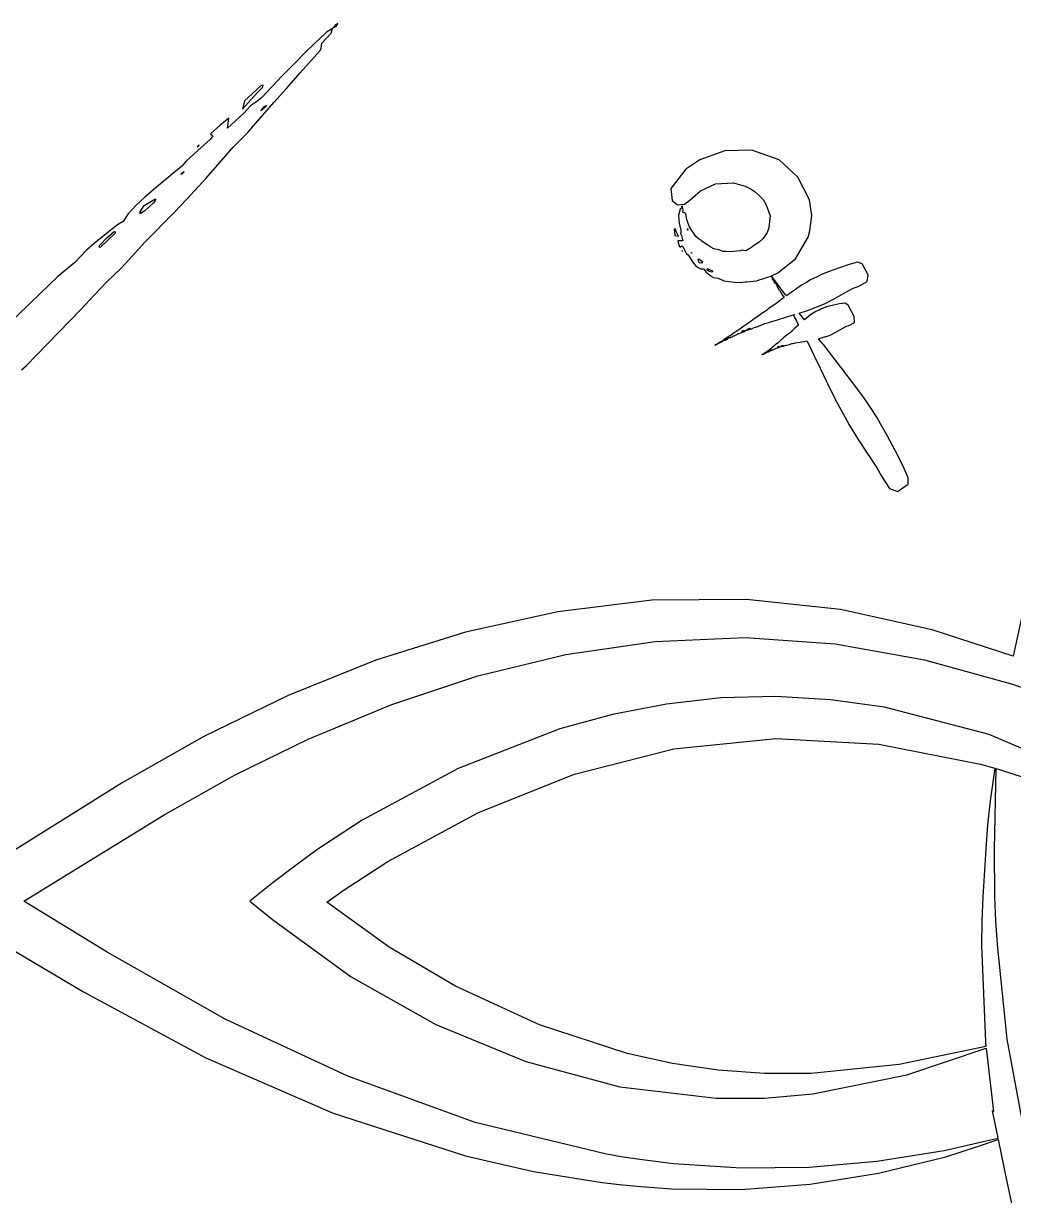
# Model space of a CAD drawing. Extents: x 0 to 792, y 0 to 189.
# Drawn here: x 636.73 to 672.67, y 83.75 to 126.31 of the extents above; entities that cross this region are included whole.
import ezdxf

# ---------------------------------------------------------------- set-up
doc = ezdxf.new("R2010")
doc.units = 0

msp = doc.modelspace()

# ---------------------------------------------------------------- linework, layer by layer
at = {"layer": 'Layer 1'}
for p, q in [((647.949179, 126.124076), (647.72354, 125.98791)), ((647.898116, 125.960463), (647.949179, 126.124076)), ((647.967, 126.138), (647.949034, 126.126872)), ((647.949034, 126.126872), (647.949652, 126.1244)), ((647.949652, 126.1244), (647.961768, 126.130005)), ((647.961768, 126.130005), (647.967, 126.138)), ((648.058454, 126.267242), (647.966754, 126.137505)), ((647.966754, 126.137505), (648.091671, 126.214656)), ((648.145, 126.312), (648.058454, 126.267242)), ((648.091671, 126.214656), (648.145, 126.312)), ((648.145, 126.312), (648.145, 126.312)), ((647.72354, 125.98791), (647.001537, 125.305678)), ((647.540555, 125.406402), (647.562438, 125.597379)), ((647.562438, 125.597379), (647.898116, 125.960463)), ((647.001537, 125.305678), (646.520092, 124.809814)), ((646.77969, 124.517858), (647.487802, 125.314909)), ((647.487802, 125.314909), (647.540555, 125.406402)), ((646.520092, 124.809814), (646.128932, 124.413927)), ((646.128932, 124.413927), (645.376144, 123.612261)), ((646.282415, 123.954484), (646.77969, 124.517858)), ((645.351037, 124.04508), (644.753906, 123.496045)), ((645.188, 123.765), (645.404323, 123.990927)), ((645.431399, 124.065357), (645.351037, 124.04508)), ((645.404323, 123.990927), (645.431399, 124.065357)), ((645.819599, 123.440069), (646.282415, 123.954484)), ((644.685535, 123.19742), (645.188, 123.765)), ((644.753906, 123.496045), (644.685535, 123.19742)), ((645.376144, 123.612261), (645.153431, 123.443123)), ((645.188, 123.765), (645.188, 123.765)), ((644.726097, 123.051854), (644.272848, 122.625798)), ((644.976958, 123.315861), (644.726097, 123.051854)), ((645.153431, 123.443123), (644.976958, 123.315861)), ((645.08379, 122.592161), (645.819599, 123.440069)), ((645.351942, 123.134564), (645.48, 123.299)), ((645.526683, 123.289112), (645.351942, 123.134564)), ((645.48, 123.299), (645.480114, 123.298674)), ((645.480114, 123.298674), (645.550257, 123.33148)), ((645.550257, 123.33148), (645.526683, 123.289112)), ((643.874117, 122.613262), (643.521833, 122.299056)), ((644.18383, 122.876033), (643.874117, 122.613262)), ((644.135076, 122.50924), (644.18383, 122.876033)), ((644.272848, 122.625798), (644.135076, 122.50924)), ((644.877892, 122.357414), (645.08379, 122.592161)), ((643.606976, 122.228007), (643.513135, 122.091841)), ((643.521833, 122.299056), (643.606976, 122.228007)), ((644.350137, 121.821898), (644.877892, 122.357414)), ((643.187434, 121.806074), (642.635557, 121.312186)), ((643.068745, 121.871903), (643.036854, 121.831681)), ((643.036854, 121.831681), (643.094427, 121.86737)), ((643.11, 121.901), (643.068745, 121.871903)), ((643.094427, 121.86737), (643.11, 121.901)), ((643.11, 121.901), (643.11, 121.901)), ((643.513135, 122.091841), (643.187434, 121.806074)), ((643.859503, 121.257203), (644.350137, 121.821898)), ((661.280677, 121.35644), (660.773597, 121.016436)), ((662.190321, 121.687955), (661.280677, 121.35644)), ((663.174429, 121.710787), (662.190321, 121.687955)), ((664.167238, 121.353062), (663.174429, 121.710787)), ((664.846812, 120.730661), (664.167238, 121.353062)), ((642.476971, 121.124997), (641.637595, 120.42562)), ((642.462897, 120.84951), (642.549, 120.933)), ((642.554977, 120.912804), (642.46636, 120.829473)), ((642.635557, 121.312186), (642.476971, 121.124997)), ((642.549, 120.933), (642.554977, 120.912804)), ((643.363303, 120.690944), (643.859503, 121.257203)), ((660.773597, 121.016436), (660.23742, 120.312857)), ((642.46636, 120.829473), (642.462897, 120.84951)), ((642.646784, 119.919045), (643.235668, 120.552633)), ((643.235668, 120.552633), (643.363303, 120.690944)), ((661.303391, 120.238038), (661.849911, 120.489681)), ((661.849911, 120.489681), (662.509848, 120.517788)), ((662.509848, 120.517788), (662.926425, 120.405032)), ((665.260238, 119.907082), (664.846812, 120.730661)), ((641.637595, 120.42562), (641.138017, 120.00212)), ((660.23742, 120.312857), (660.275337, 119.878311)), ((660.925967, 119.890947), (661.303391, 120.238038)), ((662.926425, 120.405032), (663.153134, 120.288071)), ((663.153134, 120.288071), (663.288228, 120.196495)), ((663.288228, 120.196495), (663.408034, 120.093382)), ((663.408034, 120.093382), (663.577748, 119.91526)), ((640.825377, 119.710994), (640.538786, 119.399511)), ((641.138017, 120.00212), (640.825377, 119.710994)), ((640.96726, 119.4702), (641.119705, 119.695963)), ((641.119705, 119.695963), (641.502116, 119.931861)), ((641.449157, 119.794544), (641.140271, 119.510259)), ((641.531789, 119.926011), (641.449157, 119.794544)), ((641.502116, 119.931861), (641.531789, 119.926011)), ((642.211166, 119.464306), (642.646784, 119.919045)), ((660.275337, 119.878311), (660.476828, 119.728477)), ((660.476828, 119.728477), (660.727, 119.75)), ((660.629595, 119.616874), (660.570003, 119.570965)), ((660.648, 119.675), (660.621954, 119.660657)), ((660.621954, 119.660657), (660.63337, 119.620929)), ((660.633, 119.621), (660.628383, 119.617455)), ((660.628383, 119.617455), (660.629907, 119.616795)), ((660.679918, 119.570223), (660.629595, 119.616874)), ((660.629907, 119.616795), (660.633906, 119.618691)), ((660.633906, 119.618691), (660.633, 119.621)), ((660.63337, 119.620929), (660.66506, 119.645482)), ((660.66506, 119.645482), (660.648, 119.675)), ((660.648, 119.675), (660.648, 119.675)), ((660.727, 119.75), (660.925967, 119.890947)), ((660.727, 119.75), (660.727, 119.75)), ((663.577748, 119.91526), (663.694955, 119.722717)), ((663.694955, 119.722717), (663.832951, 119.329305)), ((665.347913, 119.342763), (665.260238, 119.907082)), ((640.538786, 119.399511), (640.352751, 119.123715)), ((640.967, 119.47), (640.96726, 119.4702)), ((640.969978, 119.401127), (640.967, 119.47)), ((641.140271, 119.510259), (640.969978, 119.401127)), ((641.148126, 118.383216), (642.211166, 119.464306)), ((660.570003, 119.570965), (660.514284, 119.346034)), ((660.514284, 119.346034), (660.518363, 119.184645)), ((660.672374, 119.463317), (660.679918, 119.570223)), ((660.757323, 119.418889), (660.672374, 119.463317)), ((660.775292, 119.395976), (660.757323, 119.418889)), ((660.810691, 119.186615), (660.775292, 119.395976)), ((660.856769, 119.047976), (660.810691, 119.186615)), ((663.832951, 119.329305), (663.791517, 118.914456)), ((665.272893, 118.776622), (665.347913, 119.342763)), ((639.913343, 118.818249), (639.293135, 118.323285)), ((640.151304, 118.994308), (639.913343, 118.818249)), ((640.352751, 119.123715), (640.151304, 118.994308)), ((660.374298, 118.848512), (660.346922, 118.823787)), ((660.346922, 118.823787), (660.379152, 118.6108)), ((660.402653, 118.835654), (660.374298, 118.848512)), ((660.424, 118.759), (660.402653, 118.835654)), ((660.518363, 119.184645), (660.529615, 119.055732)), ((660.529615, 119.055732), (660.597656, 118.810602)), ((660.597656, 118.810602), (660.589003, 118.741776)), ((660.820387, 118.837884), (660.834936, 118.856759)), ((660.821, 118.837), (660.820387, 118.837884)), ((660.851339, 118.8045), (660.821, 118.837)), ((660.834936, 118.856759), (660.847424, 118.850742)), ((660.847424, 118.850742), (660.851339, 118.8045)), ((660.906884, 118.926976), (660.856769, 119.047976)), ((661.023103, 118.752069), (660.906884, 118.926976)), ((663.780101, 118.85445), (663.73419, 118.720677)), ((663.791517, 118.914456), (663.780101, 118.85445)), ((665.210866, 118.552425), (665.272893, 118.776622)), ((639.48806, 118.24446), (639.753591, 118.528248)), ((640.057152, 118.696314), (639.525305, 118.188659)), ((639.753591, 118.528248), (640.019162, 118.750221)), ((640.019162, 118.750221), (640.077018, 118.741153)), ((640.077018, 118.741153), (640.057152, 118.696314)), ((640.432264, 117.598529), (641.148126, 118.383216)), ((660.379152, 118.6108), (660.514782, 118.588298)), ((660.514782, 118.588298), (660.424, 118.759)), ((660.424, 118.759), (660.424, 118.759)), ((660.668829, 118.423126), (660.485929, 118.414967)), ((660.485929, 118.414967), (660.511233, 118.308722)), ((660.589003, 118.741776), (660.579605, 118.685896)), ((660.579605, 118.685896), (660.613646, 118.606934)), ((660.613646, 118.606934), (660.659764, 118.466481)), ((660.659764, 118.466481), (660.668829, 118.423126)), ((661.059574, 118.707726), (661.023103, 118.752069)), ((661.123373, 118.591753), (661.059574, 118.707726)), ((661.226692, 118.503065), (661.123373, 118.591753)), ((661.335288, 118.424607), (661.226692, 118.503065)), ((661.360386, 118.404166), (661.335288, 118.424607)), ((661.480313, 118.317524), (661.360386, 118.404166)), ((663.433175, 118.372596), (663.270962, 118.264536)), ((663.582486, 118.504312), (663.433175, 118.372596)), ((663.73419, 118.720677), (663.582486, 118.504312)), ((664.758354, 117.767326), (665.210866, 118.552425)), ((639.020926, 118.080292), (638.595654, 117.627608)), ((639.293135, 118.323285), (639.020926, 118.080292)), ((639.487513, 118.178931), (639.488, 118.244)), ((639.525305, 118.188659), (639.487513, 118.178931)), ((639.488, 118.244), (639.48806, 118.24446)), ((660.511233, 118.308722), (660.555661, 118.189864)), ((660.555661, 118.189864), (660.624856, 118.235609)), ((660.624856, 118.235609), (660.665369, 118.212201)), ((660.648631, 118.057694), (660.635528, 118.059591)), ((660.635528, 118.059591), (660.638, 118.045)), ((660.638, 118.045), (660.649455, 118.036511)), ((660.649455, 118.036511), (660.648631, 118.057694)), ((660.665369, 118.212201), (660.711278, 118.11057)), ((660.711278, 118.11057), (660.805986, 117.943083)), ((660.805986, 117.943083), (660.858615, 117.905661)), ((660.974399, 117.985856), (660.98602, 117.993603)), ((660.993976, 117.964836), (660.974399, 117.985856)), ((660.98602, 117.993603), (661.004856, 117.97159)), ((661.004856, 117.97159), (660.993976, 117.964836)), ((661.568931, 118.258093), (661.480313, 118.317524)), ((661.678681, 118.191988), (661.568931, 118.258093)), ((661.790441, 118.128206), (661.678681, 118.191988)), ((661.969426, 118.087654), (661.790441, 118.128206)), ((662.011793, 118.081058), (661.969426, 118.087654)), ((662.118575, 118.034901), (662.011793, 118.081058)), ((662.237639, 118.028141), (662.118575, 118.034901)), ((662.355506, 118.023361), (662.237639, 118.028141)), ((662.743398, 118.051715), (662.355506, 118.023361)), ((662.824257, 118.072405), (662.743398, 118.051715)), ((662.865552, 118.069518), (662.824257, 118.072405)), ((662.968505, 118.048812), (662.865552, 118.069518)), ((663.053978, 118.109825), (662.968505, 118.048812)), ((663.160511, 118.174282), (663.053978, 118.109825)), ((663.249902, 118.242201), (663.160511, 118.174282)), ((663.270962, 118.264536), (663.249902, 118.242201)), ((638.595654, 117.627608), (638.126449, 117.240292)), ((640.264624, 117.412), (640.432264, 117.598529)), ((660.858615, 117.905661), (661.014966, 117.658056)), ((661.014966, 117.658056), (661.128549, 117.519417)), ((661.128549, 117.519417), (661.219009, 117.447789)), ((661.220756, 117.738318), (661.228751, 117.755957)), ((661.264782, 117.613294), (661.220756, 117.738318)), ((661.228751, 117.755957), (661.25929, 117.764283)), ((661.25929, 117.764283), (661.272478, 117.754721)), ((661.341891, 117.610243), (661.264782, 117.613294)), ((661.272478, 117.754721), (661.348678, 117.689528)), ((661.371524, 117.636538), (661.341891, 117.610243)), ((661.348678, 117.689528), (661.37623, 117.669687)), ((661.372, 117.636), (661.371524, 117.636538)), ((661.37623, 117.669687), (661.372, 117.636)), ((664.112912, 117.249779), (664.758354, 117.767326)), ((666.706337, 117.563662), (666.350715, 117.439363)), ((667.011557, 117.63875), (666.706337, 117.563662)), ((667.172328, 117.586494), (667.011557, 117.63875)), ((667.400067, 117.180303), (667.172328, 117.586494)), ((637.985668, 117.116902), (636.98886, 116.165306)), ((638.126449, 117.240292), (637.985668, 117.116902)), ((639.770815, 116.944734), (640.264624, 117.412)), ((661.219009, 117.447789), (661.322618, 117.399408)), ((661.322618, 117.399408), (661.422229, 117.401632)), ((661.422229, 117.401632), (661.460267, 117.33932)), ((661.460267, 117.33932), (661.517222, 117.275605)), ((661.517222, 117.275605), (661.693046, 117.134246)), ((661.548283, 117.36239), (661.55463, 117.39808)), ((661.622632, 117.307743), (661.548283, 117.36239)), ((661.55463, 117.39808), (661.57087, 117.40583)), ((661.57087, 117.40583), (661.74013, 117.324722)), ((661.720512, 117.279388), (661.622632, 117.307743)), ((661.693046, 117.134246), (661.784785, 117.090889)), ((661.743177, 117.307495), (661.720512, 117.279388)), ((661.74013, 117.324722), (661.743, 117.307)), ((661.743, 117.307), (661.743177, 117.307495)), ((661.784785, 117.090889), (661.953881, 117.059486)), ((661.953881, 117.059486), (662.110322, 116.984725)), ((663.407081, 116.994287), (663.871336, 117.137295)), ((663.871336, 117.137295), (663.96299, 116.998823)), ((663.889581, 117.144606), (664.112912, 117.249779)), ((663.963188, 117.04116), (663.889581, 117.144606)), ((665.515707, 117.103315), (665.30202, 116.996071)), ((665.67862, 117.17857), (665.515707, 117.103315)), ((665.947614, 117.292399), (665.67862, 117.17857)), ((666.350715, 117.439363), (665.947614, 117.292399)), ((667.353828, 116.937064), (667.400067, 117.180303)), ((639.302022, 116.43856), (639.770815, 116.944734)), ((662.110322, 116.984725), (662.160354, 116.96618)), ((662.160354, 116.96618), (662.546151, 116.916396)), ((662.546151, 116.916396), (662.743393, 116.904526)), ((662.743393, 116.904526), (662.939608, 116.932057)), ((662.939608, 116.932057), (662.993349, 116.926782)), ((662.993349, 116.926782), (663.337516, 116.970467)), ((663.337516, 116.970467), (663.407081, 116.994287)), ((663.923434, 117.036324), (663.914987, 117.046792)), ((663.914987, 117.046792), (663.920067, 117.034346)), ((663.920067, 117.034346), (663.996764, 116.904442)), ((663.954343, 116.987034), (663.923434, 117.036324)), ((664.031, 116.869), (663.954343, 116.987034)), ((663.96299, 116.998823), (663.989039, 116.954232)), ((664.08666, 116.872848), (663.963188, 117.04116)), ((663.992467, 116.9848), (663.986162, 116.996834)), ((663.986162, 116.996834), (663.991668, 116.990075)), ((663.989039, 116.954232), (664.008738, 116.919448)), ((663.991668, 116.990075), (664.015327, 116.953806)), ((664.015327, 116.953806), (663.992467, 116.9848)), ((663.996764, 116.904442), (664.031, 116.869)), ((664.008738, 116.919448), (664.045622, 116.862659)), ((664.031, 116.869), (664.031, 116.869)), ((664.045622, 116.862659), (664.106582, 116.764324)), ((664.123515, 116.735476), (664.079912, 116.772486)), ((664.079912, 116.772486), (664.116838, 116.706709)), ((664.121277, 116.826112), (664.08666, 116.872848)), ((664.106582, 116.764324), (664.123515, 116.735476)), ((664.116838, 116.706709), (664.160275, 116.630467)), ((664.202342, 116.711953), (664.121277, 116.826112)), ((664.160275, 116.630467), (664.167531, 116.637308)), ((664.167531, 116.637308), (664.185663, 116.612991)), ((664.286665, 116.601093), (664.202342, 116.711953)), ((664.972811, 116.802041), (664.425261, 116.419673)), ((665.134242, 116.896831), (664.972811, 116.802041)), ((665.30202, 116.996071), (665.134242, 116.896831)), ((666.494216, 116.499314), (666.829067, 116.682544)), ((666.829067, 116.682544), (667.050668, 116.775678)), ((667.050668, 116.775678), (667.353828, 116.937064)), ((638.824739, 115.934695), (639.302022, 116.43856)), ((664.216821, 116.260127), (664.038412, 116.133522)), ((664.185663, 116.612991), (664.22568, 116.543096)), ((664.21892, 116.533289), (664.214551, 116.538152)), ((664.214551, 116.538152), (664.218632, 116.529826)), ((664.312186, 116.336044), (664.216821, 116.260127)), ((664.218632, 116.529826), (664.224, 116.522)), ((664.224, 116.522), (664.21892, 116.533289)), ((664.22568, 116.543096), (664.294093, 116.423496)), ((664.372263, 116.489898), (664.286665, 116.601093)), ((664.294093, 116.423496), (664.319685, 116.38591)), ((664.337778, 116.356816), (664.312186, 116.336044)), ((664.319685, 116.38591), (664.337778, 116.356816)), ((664.354087, 116.369991), (664.34564, 116.383673)), ((664.34564, 116.383673), (664.348397, 116.383179)), ((664.348397, 116.383179), (664.355735, 116.371145)), ((664.355735, 116.371145), (664.354087, 116.369991)), ((664.393404, 116.461874), (664.372263, 116.489898)), ((664.425261, 116.419673), (664.393404, 116.461874)), ((665.809297, 116.130955), (666.163486, 116.30924)), ((666.163486, 116.30924), (666.494216, 116.499314)), ((636.98886, 116.165306), (635.996545, 115.196892)), ((637.199139, 114.254785), (638.824739, 115.934695)), ((663.631524, 115.834155), (663.51412, 115.760303)), ((663.702203, 115.890946), (663.631524, 115.834155)), ((663.766208, 115.944605), (663.702203, 115.890946)), ((663.783142, 115.960017), (663.766208, 115.944605)), ((663.907066, 116.045576), (663.783142, 115.960017)), ((664.038412, 116.133522), (663.907066, 116.045576)), ((664.895326, 115.79532), (665.190779, 115.891179)), ((664.952487, 115.714872), (664.895326, 115.79532)), ((665.190779, 115.891179), (665.809297, 116.130955)), ((665.399767, 115.792436), (665.306379, 115.733254)), ((665.496656, 115.854584), (665.399767, 115.792436)), ((665.623343, 115.916156), (665.496656, 115.854584)), ((665.721017, 115.957284), (665.623343, 115.916156)), ((665.884054, 116.01556), (665.721017, 115.957284)), ((666.132361, 116.081417), (665.884054, 116.01556)), ((666.352311, 116.134664), (666.132361, 116.081417)), ((666.546423, 116.15156), (666.352311, 116.134664)), ((666.664166, 116.076721), (666.546423, 116.15156)), ((666.887085, 115.668064), (666.664166, 116.076721)), ((662.986762, 115.390378), (662.884928, 115.314217)), ((663.010542, 115.408759), (662.986762, 115.390378)), ((663.079492, 115.450384), (663.010542, 115.408759)), ((663.145554, 115.500004), (663.079492, 115.450384)), ((663.212568, 115.549046), (663.145554, 115.500004)), ((663.439647, 115.711425), (663.212568, 115.549046)), ((663.488691, 115.746784), (663.439647, 115.711425)), ((663.472264, 115.342592), (663.624873, 115.40474)), ((663.51412, 115.760303), (663.488691, 115.746784)), ((663.624873, 115.40474), (663.646886, 115.409357)), ((663.646886, 115.409357), (663.782765, 115.454936)), ((663.782765, 115.454936), (663.810214, 115.46697)), ((663.810214, 115.46697), (664.100925, 115.553846)), ((664.100925, 115.553846), (664.407175, 115.64534)), ((664.407175, 115.64534), (664.677078, 115.729247)), ((664.677078, 115.729247), (664.69212, 115.689682)), ((664.69212, 115.689682), (664.723235, 115.629183)), ((664.701796, 115.736882), (664.713706, 115.740593)), ((664.712345, 115.720561), (664.701796, 115.736882)), ((664.713, 115.72), (664.712345, 115.720561)), ((664.723473, 115.717335), (664.713, 115.72)), ((664.713706, 115.740593), (664.723101, 115.724506)), ((664.723101, 115.724506), (664.723473, 115.717335)), ((664.723235, 115.629183), (664.784478, 115.531181)), ((664.784478, 115.531181), (664.831871, 115.42782)), ((664.831871, 115.42782), (664.847244, 115.396414)), ((664.847244, 115.396414), (664.871024, 115.354459)), ((665.032562, 115.613738), (664.952487, 115.714872)), ((665.08416, 115.547552), (665.032562, 115.613738)), ((665.306379, 115.733254), (665.08416, 115.547552)), ((666.584298, 115.310751), (666.718692, 115.358229)), ((666.718692, 115.358229), (666.896853, 115.454089)), ((666.896853, 115.454089), (666.887085, 115.668064)), ((662.348585, 114.949313), (662.317882, 114.928459)), ((662.424085, 114.996873), (662.348585, 114.949313)), ((662.414101, 114.930776), (662.391145, 114.899619)), ((662.394689, 114.921957), (662.414101, 114.930776)), ((662.496867, 115.048141), (662.424085, 114.996873)), ((662.43549, 114.918164), (662.486883, 114.940253)), ((662.481278, 114.948415), (662.497269, 114.959295)), ((662.486883, 114.940253), (662.481278, 114.948415)), ((662.569813, 115.100482), (662.496867, 115.048141)), ((662.497269, 114.959295), (662.544332, 114.979736)), ((662.544332, 114.979736), (662.624822, 115.014602)), ((662.551446, 114.97107), (662.548313, 114.968267)), ((662.548313, 114.968267), (662.554, 114.97)), ((662.559193, 114.973133), (662.551446, 114.97107)), ((662.554, 114.97), (662.559193, 114.973133)), ((662.588234, 115.113255), (662.569813, 115.100482)), ((662.672805, 115.172107), (662.588234, 115.113255)), ((662.624822, 115.014602), (662.649795, 115.029277)), ((662.661807, 115.058609), (662.649107, 115.052262)), ((662.649107, 115.052262), (662.649231, 115.054652)), ((662.649231, 115.054652), (662.662171, 115.060918)), ((662.649795, 115.029277), (662.771207, 115.074941)), ((662.662171, 115.060918), (662.661807, 115.058609)), ((662.734786, 115.214311), (662.672805, 115.172107)), ((662.884928, 115.314217), (662.734786, 115.214311)), ((662.771207, 115.074941), (662.844359, 115.101645)), ((662.799828, 115.12941), (662.806382, 115.137899)), ((662.803167, 115.127435), (662.799828, 115.12941)), ((662.855835, 115.138314), (662.803167, 115.127435)), ((662.806382, 115.137899), (662.81355, 115.141774)), ((662.81355, 115.141774), (662.85868, 115.162628)), ((662.844359, 115.101645), (662.891138, 115.12118)), ((662.880727, 115.159004), (662.855835, 115.138314)), ((662.85868, 115.162628), (662.882294, 115.16799)), ((662.881, 115.159), (662.880727, 115.159004)), ((662.882294, 115.16799), (662.881, 115.159)), ((662.891138, 115.12118), (662.935359, 115.14459)), ((662.935359, 115.14459), (662.965856, 115.169646)), ((662.965856, 115.169646), (662.994538, 115.174509)), ((662.994538, 115.174509), (663.029158, 115.183083)), ((663.01001, 115.204089), (663.013555, 115.208952)), ((663.017181, 115.199145), (663.01001, 115.204089)), ((663.013555, 115.208952), (663.092972, 115.244726)), ((663.056292, 115.212333), (663.017181, 115.199145)), ((663.029158, 115.183083), (663.120937, 115.208881)), ((663.096762, 115.234092), (663.056292, 115.212333)), ((663.092972, 115.244726), (663.098123, 115.24349)), ((663.097, 115.234), (663.096762, 115.234092)), ((663.098123, 115.24349), (663.097, 115.234)), ((663.120937, 115.208881), (663.162026, 115.223305)), ((663.162026, 115.223305), (663.227501, 115.256607)), ((663.227501, 115.256607), (663.298141, 115.276143)), ((663.298141, 115.276143), (663.319531, 115.282916)), ((663.319531, 115.282916), (663.472264, 115.342592)), ((664.451853, 114.998134), (664.325418, 114.888508)), ((664.479094, 115.022123), (664.451853, 114.998134)), ((664.494051, 115.030118), (664.479094, 115.022123)), ((664.561104, 115.077678), (664.494051, 115.030118)), ((664.599433, 115.117489), (664.561104, 115.077678)), ((664.63372, 115.155569), (664.599433, 115.117489)), ((664.642582, 115.166697), (664.63372, 115.155569)), ((664.712107, 115.223816), (664.642582, 115.166697)), ((664.78625, 115.281762), (664.712107, 115.223816)), ((664.871024, 115.354459), (664.78625, 115.281762)), ((665.607973, 114.866152), (665.986509, 114.980308)), ((665.986509, 114.980308), (666.196364, 115.08293)), ((666.196364, 115.08293), (666.388374, 115.200385)), ((666.388374, 115.200385), (666.584298, 115.310751)), ((661.845462, 114.63503), (661.834416, 114.629013)), ((661.834416, 114.629013), (661.844102, 114.634203)), ((661.844102, 114.634203), (661.861318, 114.643601)), ((661.862483, 114.644262), (661.845462, 114.63503)), ((661.861318, 114.643601), (661.889466, 114.658277)), ((661.878183, 114.653327), (661.862483, 114.644262)), ((661.929164, 114.68193), (661.878183, 114.653327)), ((661.889466, 114.658277), (661.993403, 114.713005)), ((661.943876, 114.692231), (661.929164, 114.68193)), ((661.954098, 114.698745), (661.943876, 114.692231)), ((662.062073, 114.763938), (661.954098, 114.698745)), ((661.993403, 114.713005), (662.065525, 114.751498)), ((662.137576, 114.811004), (662.062073, 114.763938)), ((662.065525, 114.751498), (662.123677, 114.782407)), ((662.123677, 114.782407), (662.23763, 114.84506)), ((662.206895, 114.854853), (662.137576, 114.811004)), ((662.317882, 114.928459), (662.206895, 114.854853)), ((662.214, 114.817), (662.207198, 114.811725)), ((662.207198, 114.811725), (662.215772, 114.813455)), ((662.246961, 114.833815), (662.214, 114.817)), ((662.215772, 114.813455), (662.303058, 114.853514)), ((662.23703, 114.865487), (662.241438, 114.869032)), ((662.245146, 114.868535), (662.23703, 114.865487)), ((662.23763, 114.84506), (662.267591, 114.858494)), ((662.241438, 114.869032), (662.265591, 114.88222)), ((662.265591, 114.88222), (662.245146, 114.868535)), ((662.325636, 114.876512), (662.246961, 114.833815)), ((662.267591, 114.858494), (662.29104, 114.868467)), ((662.29104, 114.868467), (662.328875, 114.88907)), ((662.303058, 114.853514), (662.325636, 114.876512)), ((662.328875, 114.88907), (662.394689, 114.921957)), ((662.391145, 114.899619), (662.43549, 114.918164)), ((663.884483, 114.518416), (663.841374, 114.487837)), ((663.92516, 114.55287), (663.884483, 114.518416)), ((663.965712, 114.588232), (663.92516, 114.55287)), ((663.976016, 114.596722), (663.965712, 114.588232)), ((664.02341, 114.63612), (663.976016, 114.596722)), ((664.017528, 114.500622), (664.031953, 114.509772)), ((664.058236, 114.664144), (664.02341, 114.63612)), ((664.027268, 114.532985), (664.034975, 114.536529)), ((664.02764, 114.53084), (664.027268, 114.532985)), ((664.035142, 114.534466), (664.02764, 114.53084)), ((664.031953, 114.509772), (664.106507, 114.530955)), ((664.034975, 114.536529), (664.035142, 114.534466)), ((664.143092, 114.729837), (664.058236, 114.664144)), ((664.106507, 114.530955), (664.151553, 114.542905)), ((664.116701, 114.575764), (664.11971, 114.582357)), ((664.119298, 114.573373), (664.116701, 114.575764)), ((664.153133, 114.574361), (664.119298, 114.573373)), ((664.11971, 114.582357), (664.123912, 114.584747)), ((664.123912, 114.584747), (664.150949, 114.59612)), ((664.199254, 114.782012), (664.143092, 114.729837)), ((664.150949, 114.59612), (664.166031, 114.596945)), ((664.151553, 114.542905), (664.179947, 114.552797)), ((664.166485, 114.589042), (664.153, 114.574)), ((664.153, 114.574), (664.153133, 114.574361)), ((664.166031, 114.596945), (664.166485, 114.589042)), ((664.179947, 114.552797), (664.205951, 114.566727)), ((664.212236, 114.794788), (664.199254, 114.782012)), ((664.205951, 114.566727), (664.222396, 114.584366)), ((664.251922, 114.821082), (664.212236, 114.794788)), ((664.222396, 114.584366), (664.240983, 114.583954)), ((664.240983, 114.583954), (664.263031, 114.585929)), ((664.246481, 114.608321), (664.248048, 114.612111)), ((664.252168, 114.60255), (664.246481, 114.608321)), ((664.248048, 114.612111), (664.295814, 114.631398)), ((664.288329, 114.855206), (664.251922, 114.821082)), ((664.276439, 114.607991), (664.252168, 114.60255)), ((664.263031, 114.585929), (664.320852, 114.593925)), ((664.277, 114.608), (664.276439, 114.607991)), ((664.300222, 114.621015), (664.277, 114.608)), ((664.325418, 114.888508), (664.288329, 114.855206)), ((664.295814, 114.631398), (664.299522, 114.629338)), ((664.299522, 114.629338), (664.300222, 114.621015)), ((664.320852, 114.593925), (664.346199, 114.600187)), ((664.346199, 114.600187), (664.384979, 114.619477)), ((664.384979, 114.619477), (664.42957, 114.625246)), ((664.42957, 114.625246), (664.442879, 114.627885)), ((664.442879, 114.627885), (664.536269, 114.656485)), ((664.536269, 114.656485), (664.629202, 114.687312)), ((664.629202, 114.687312), (664.643339, 114.687806)), ((664.643339, 114.687806), (664.727701, 114.706433)), ((664.727701, 114.706433), (664.744228, 114.71278)), ((664.744228, 114.71278), (664.926543, 114.742865)), ((664.926543, 114.742865), (665.118592, 114.774431)), ((665.118592, 114.774431), (665.169654, 114.783829)), ((665.169654, 114.783829), (665.208231, 114.712532)), ((665.208231, 114.712532), (665.23172, 114.671731)), ((665.23172, 114.671731), (665.43424, 114.245429)), ((665.596515, 114.86335), (665.607973, 114.866152)), ((665.67622, 114.766087), (665.596515, 114.86335)), ((665.760127, 114.667423), (665.67622, 114.766087)), ((665.783662, 114.641213), (665.760127, 114.667423)), ((665.925267, 114.452624), (665.783662, 114.641213)), ((636.846977, 113.891128), (637.199139, 114.254785)), ((663.553457, 114.285708), (663.547, 114.282)), ((663.547, 114.282), (663.552687, 114.285133)), ((663.547, 114.282), (663.547, 114.282)), ((663.552687, 114.285133), (663.560231, 114.289417)), ((663.560231, 114.289417), (663.553457, 114.285708)), ((663.561, 114.29), (663.564254, 114.291733)), ((663.563554, 114.291414), (663.561, 114.29)), ((663.564627, 114.291978), (663.563554, 114.291414)), ((663.563944, 114.292085), (663.579438, 114.300163)), ((663.572639, 114.297527), (663.563944, 114.292085)), ((663.564254, 114.291733), (663.564627, 114.291978)), ((663.602354, 114.315002), (663.572639, 114.297527)), ((663.579438, 114.300163), (663.640641, 114.332392)), ((663.610556, 114.321925), (663.602354, 114.315002)), ((663.616406, 114.326045), (663.610556, 114.321925)), ((663.678554, 114.36725), (663.616406, 114.326045)), ((663.640641, 114.332392), (663.683005, 114.355306)), ((663.721788, 114.397416), (663.678554, 114.36725)), ((663.683005, 114.355306), (663.717171, 114.373687)), ((663.717171, 114.373687), (663.783812, 114.411519)), ((663.761299, 114.425607), (663.721788, 114.397416)), ((663.824065, 114.474073), (663.761299, 114.425607)), ((663.772, 114.39), (663.768289, 114.386292)), ((663.768289, 114.386292), (663.77377, 114.386455)), ((663.791493, 114.399728), (663.772, 114.39)), ((663.77377, 114.386455), (663.826153, 114.408217)), ((663.779942, 114.430281), (663.782333, 114.432672)), ((663.784929, 114.431602), (663.779942, 114.430281)), ((663.782333, 114.432672), (663.796469, 114.440667)), ((663.783812, 114.411519), (663.801823, 114.418775)), ((663.796469, 114.440667), (663.784929, 114.431602)), ((663.837569, 114.42536), (663.791493, 114.399728)), ((663.801823, 114.418775), (663.816041, 114.423883)), ((663.816041, 114.423883), (663.838213, 114.436247)), ((663.841374, 114.487837), (663.824065, 114.474073)), ((663.826153, 114.408217), (663.837569, 114.42536)), ((663.838213, 114.436247), (663.877241, 114.455122)), ((663.877241, 114.455122), (663.888906, 114.459821)), ((663.888906, 114.459821), (663.878602, 114.435341)), ((663.878602, 114.435341), (663.905512, 114.444821)), ((663.905512, 114.444821), (663.936587, 114.456277)), ((663.931437, 114.464602), (663.94042, 114.471855)), ((663.936587, 114.456277), (663.931437, 114.464602)), ((663.94042, 114.471855), (663.968856, 114.482489)), ((663.968856, 114.482489), (664.017528, 114.500622)), ((663.975061, 114.473411), (663.973413, 114.471351)), ((663.973413, 114.471351), (663.977, 114.472)), ((663.979966, 114.473976), (663.975061, 114.473411)), ((663.977, 114.472), (663.979966, 114.473976)), ((665.43424, 114.245429), (665.647515, 113.796459)), ((666.072231, 114.253237), (665.925267, 114.452624)), ((666.280107, 113.981319), (666.072231, 114.253237)), ((636.666056, 113.728004), (636.846977, 113.891128)), ((665.647515, 113.796459), (665.874596, 113.327378)), ((666.400446, 113.83493), (666.280107, 113.981319)), ((666.453611, 113.771215), (666.400446, 113.83493)), ((667.166713, 112.828594), (666.453611, 113.771215)), ((665.874596, 113.327378), (665.932333, 113.210665)), ((665.932333, 113.210665), (666.206811, 112.645806)), ((667.332222, 112.585358), (667.166713, 112.828594)), ((666.206811, 112.645806), (666.700287, 111.731215)), ((667.505069, 112.332487), (667.332222, 112.585358)), ((667.703299, 112.013091), (667.505069, 112.332487)), ((667.847133, 111.770513), (667.703299, 112.013091)), ((666.700287, 111.731215), (667.029575, 111.201716)), ((668.072606, 111.37133), (667.847133, 111.770513)), ((667.029575, 111.201716), (667.363974, 110.704034)), ((668.383555, 110.776632), (668.072606, 111.37133)), ((667.363974, 110.704034), (667.691944, 110.201397)), ((668.651889, 110.252656), (668.383555, 110.776632)), ((668.846207, 109.807397), (668.651889, 110.252656)), ((667.691944, 110.201397), (667.876988, 109.872687)), ((667.876988, 109.872687), (668.168806, 109.418194)), ((668.168806, 109.418194), (668.462447, 109.318287)), ((668.462447, 109.318287), (668.843949, 109.585754)), ((668.843949, 109.585754), (668.846207, 109.807397)), ((673.435925, 106.877159), (672.652488, 103.335369)), ((659.538038, 105.363021), (656.133121, 104.94569)), ((662.972778, 105.394347), (659.538038, 105.363021)), ((666.384768, 105.029615), (662.972778, 105.394347)), ((656.133121, 104.94569), (652.783618, 104.205111)), ((669.720838, 104.284329), (666.384768, 105.029615)), ((652.783618, 104.205111), (649.519865, 103.183584)), ((656.41514, 103.397883), (659.658412, 103.866151)), ((659.658412, 103.866151), (662.930642, 104.010146)), ((662.930642, 104.010146), (666.200942, 103.776717)), ((672.652488, 103.335369), (669.720838, 104.284329)), ((666.200942, 103.776717), (669.442432, 103.197682)), ((649.519865, 103.183584), (646.346708, 101.908171)), ((653.226028, 102.620456), (656.41514, 103.397883)), ((669.442432, 103.197682), (672.639332, 102.32274)), ((650.104283, 101.578633), (653.226028, 102.620456)), ((672.639332, 102.32274), (675.784026, 101.219746)), ((646.346708, 101.908171), (643.283422, 100.414205)), ((662.051897, 101.816156), (660.072155, 101.593694)), ((664.043435, 101.86759), (662.051897, 101.816156)), ((666.022972, 101.75072), (664.043435, 101.86759)), ((667.986855, 101.476148), (666.022972, 101.75072)), ((647.063112, 100.317171), (650.104283, 101.578633)), ((660.072155, 101.593694), (658.119423, 101.216659)), ((671.792081, 100.484594), (667.986855, 101.476148)), ((658.119423, 101.216659), (656.201515, 100.690397)), ((656.201515, 100.690397), (652.507755, 99.256777)), ((675.407755, 98.938688), (671.792081, 100.484594)), ((643.283422, 100.414205), (640.321108, 98.728871)), ((644.416636, 99.020479), (647.063112, 100.317171)), ((660.342272, 99.970555), (664.044812, 100.346331)), ((664.044812, 100.346331), (667.780772, 100.142657)), ((667.780772, 100.142657), (671.473422, 99.414761)), ((656.729582, 99.04656), (660.342272, 99.970555)), ((652.507755, 99.256777), (649.028305, 97.378717)), ((671.473422, 99.414761), (671.993317, 99.264582)), ((671.993317, 99.264582), (671.827396, 98.081042)), ((671.978559, 96.328569), (672.046685, 99.249139)), ((672.046685, 99.249139), (673.281495, 98.858197)), ((641.84071, 97.567193), (644.416636, 99.020479)), ((653.254582, 97.65596), (656.729582, 99.04656)), ((640.321108, 98.728871), (634.622068, 95.175611)), ((671.827396, 98.081042), (671.731, 97.2123)), ((636.747112, 94.432021), (641.84071, 97.567193)), ((649.953372, 95.8727), (653.254582, 97.65596)), ((649.028305, 97.378717), (647.376345, 96.294987)), ((671.730578, 97.212425), (671.66736, 96.34111)), ((671.731, 97.2123), (671.730578, 97.212425)), ((647.376345, 96.294987), (646.579869, 95.711499)), ((671.66736, 96.34111), (671.552913, 94.59394)), ((671.996404, 94.592449), (671.978559, 96.328569)), ((648.377192, 94.85005), (649.953372, 95.8727)), ((646.579869, 95.711499), (645.791555, 95.114659)), ((645.791555, 95.114659), (644.948101, 94.440916)), ((647.740417, 94.397041), (648.377192, 94.85005)), ((671.552913, 94.59394), (671.524973, 93.718256)), ((672.034403, 93.726078), (671.996404, 94.592449)), ((639.773382, 92.588091), (636.747112, 94.432021)), ((644.948101, 94.440916), (645.769384, 93.76734)), ((650.010082, 92.769738), (647.740417, 94.397041)), ((634.625097, 93.683791), (636.766747, 92.411971)), ((645.769384, 93.76734), (648.627405, 91.690087)), ((671.524973, 93.718256), (671.512485, 92.841674)), ((672.085341, 92.860862), (672.034403, 93.726078)), ((671.512485, 92.841674), (671.655572, 89.332344)), ((672.441954, 89.420772), (672.085341, 92.860862)), ((636.766747, 92.411971), (638.917957, 91.144761)), ((644.053512, 90.149711), (639.773382, 92.588091)), ((652.414087, 91.348381), (650.010082, 92.769738)), ((648.627405, 91.690087), (651.706634, 89.95757)), ((638.917957, 91.144761), (643.347197, 88.746771)), ((655.458482, 89.944107), (652.414087, 91.348381)), ((648.508155, 88.076641), (644.053512, 90.149711)), ((651.706634, 89.95757), (654.967255, 88.608105)), ((658.647487, 88.909421), (655.458482, 89.944107)), ((673.065171, 86.031042), (672.441954, 89.420772)), ((671.671357, 89.157522), (668.522152, 88.502061)), ((668.796424, 88.124257), (671.676444, 89.101408)), ((671.655572, 89.332344), (671.671357, 89.157522)), ((671.676444, 89.101408), (671.94515, 86.797868)), ((643.347197, 88.746771), (647.978167, 86.737199)), ((654.967255, 88.608105), (658.375824, 87.69467)), ((660.286717, 88.545185), (658.647487, 88.909421)), ((661.950757, 88.29931), (660.286717, 88.545185)), ((663.630127, 88.181855), (661.950757, 88.29931)), ((665.321527, 88.180949), (663.630127, 88.181855)), ((668.522152, 88.502061), (665.321527, 88.180949)), ((665.381634, 87.43874), (668.796424, 88.124257)), ((653.127482, 86.402341), (648.508155, 88.076641)), ((658.375824, 87.69467), (661.875144, 87.288067)), ((661.875144, 87.288067), (663.634964, 87.287077)), ((663.634964, 87.287077), (665.381634, 87.43874)), ((647.978167, 86.737199), (652.782477, 85.187081)), ((671.94515, 86.797868), (671.89932, 86.820536)), ((671.89932, 86.820536), (672.100973, 85.837275)), ((657.898532, 85.242691), (653.127482, 86.402341)), ((671.36696, 85.649625), (670.15482, 85.375065)), ((672.104106, 85.821944), (671.36696, 85.649625)), ((671.399352, 85.534654), (672.113729, 85.77583)), ((672.100973, 85.837275), (672.104106, 85.821944)), ((672.113729, 85.77583), (672.355853, 84.59509)), ((652.782477, 85.187081), (655.245037, 84.622713)), ((658.503531, 85.139494), (657.898532, 85.242691)), ((659.10614, 85.049815), (658.503531, 85.139494)), ((670.15482, 85.375065), (667.70613, 84.98132)), ((667.775362, 84.560404), (670.209172, 85.151377)), ((670.209172, 85.151377), (671.399352, 85.534654)), ((660.3276, 84.902027), (659.10614, 85.049815)), ((662.78065, 84.734127), (660.3276, 84.902027)), ((665.24797, 84.766471), (662.78065, 84.734127)), ((667.70613, 84.98132), (665.24797, 84.766471)), ((655.245037, 84.622713), (657.738947, 84.218831)), ((665.291111, 84.161553), (667.775362, 84.560404)), ((672.355853, 84.59509), (672.623653, 83.35319)), ((657.738947, 84.218831), (658.366572, 84.143331)), ((658.366572, 84.143331), (659.000132, 84.080771)), ((659.000132, 84.080771), (660.258232, 83.991337)), ((660.258232, 83.991337), (662.782292, 83.970735)), ((662.782292, 83.970735), (665.291111, 84.161553))]:
    msp.add_line(p, q, dxfattribs=at)

doc.saveas('drawing.dxf')
